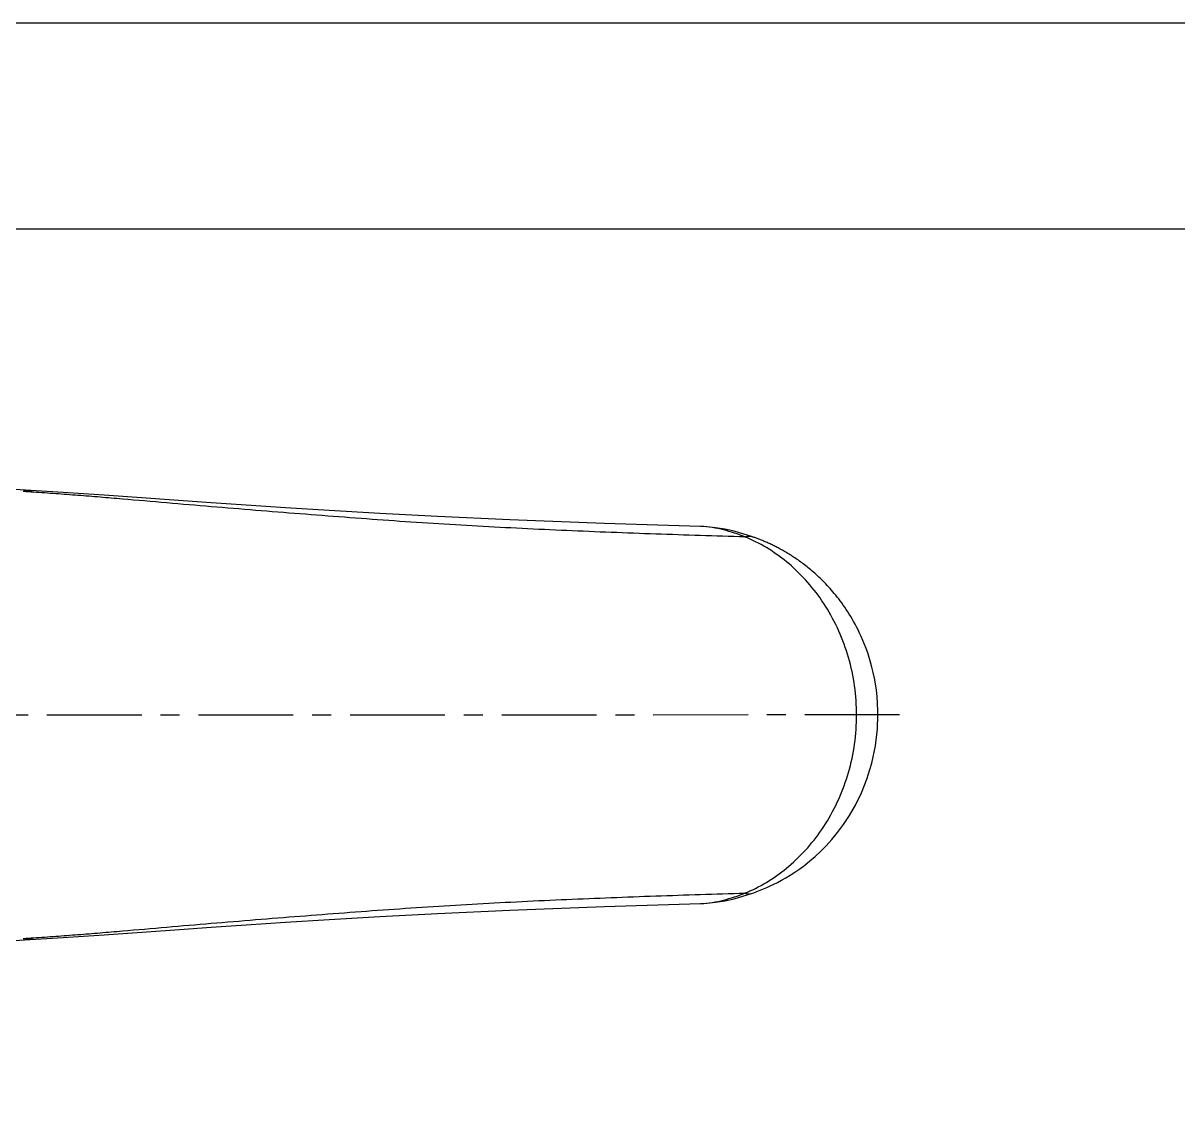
# Model space of a CAD drawing. Extents: x 2439 to 3033, y -7661 to -7241.
# Drawn here: x 2629.5 to 2736.1, y -7341.8 to -7241.2 of the extents above; entities that cross this region are included whole.
import ezdxf

# ---------------------------------------------------------------- set-up
doc = ezdxf.new("R2010")
doc.units = 0
doc.header["$LTSCALE"] = 7
doc.header["$MEASUREMENT"] = 0
doc.linetypes.add('CENTER', pattern=[2, 1.25, -0.25, 0.25, -0.25])
doc.layers.get('0').update_dxf_attribs({"color": 2, "linetype": 'CONTINUOUS'})
for name, color, linetype in [('11030_200121-SHAPE', 7, 'CONTINUOUS'), ('CL', 1, 'CENTER'), ('TXT', 4, 'CONTINUOUS')]:
    doc.layers.add(name, color=color, linetype=linetype)

msp = doc.modelspace()

# ---------------------------------------------------------------- linework, layer by layer
at = {"linetype": 'Continuous'}
msp.add_lwpolyline([(2439.12214, -7661.24849), (3033.12214, -7661.24849), (3033.12214, -7241.24849), (2439.12214, -7241.24849)], close=True, dxfattribs=at)
at = {"layer": '11030_200121-SHAPE', "color": 7, "linetype": 'Continuous'}
for p, q in [((2646.84688, -7285.54088), (2636.96049, -7284.84237)), ((2696.83209, -7288.68321), (2696.72716, -7288.64713)), ((2696.71858, -7321.62696), (2696.72947, -7321.62335)), ((2626.80998, -7326.0776), (2633.17751, -7325.68262))]:
    msp.add_line(p, q, dxfattribs=at)
for points in [[(2636.96049, -7284.84237), (2635.05107, -7284.71676), (2633.17773, -7284.58865), (2627.68464, -7284.24435)], [(2692.04088, -7287.72406), (2683.15342, -7287.43859), (2674.42141, -7287.11191), (2667.75131, -7286.81228), (2662.40165, -7286.53024), (2657.72863, -7286.25569), (2653.70021, -7286.00218), (2650.07807, -7285.76195), (2646.84688, -7285.54088)], [(2696.72947, -7288.64791), (2696.04789, -7288.42743), (2695.14768, -7288.17563), (2694.2733, -7287.9794), (2693.42677, -7287.83936), (2692.61008, -7287.7539), (2692.02738, -7287.72386)], [(2708.4221, -7305.13551), (2708.41794, -7304.7469), (2708.39034, -7304.0695), (2708.34062, -7303.43207), (2708.27232, -7302.83017), (2708.1883, -7302.26033), (2708.09109, -7301.72049), (2707.98269, -7301.20801), (2707.86505, -7300.7218), (2707.73981, -7300.26055), (2707.60793, -7299.82139), (2707.46998, -7299.40133), (2707.32678, -7298.99909), (2707.17791, -7298.6106), (2707.02663, -7298.24164), (2706.87607, -7297.89636), (2706.72772, -7297.57468), (2706.5848, -7297.28006), (2706.44535, -7297.00552), (2706.30798, -7296.74633), (2706.17221, -7296.50011), (2706.0369, -7296.26373), (2705.90147, -7296.03543), (2705.76448, -7295.8123), (2705.62662, -7295.59511), (2705.48793, -7295.38358), (2705.3489, -7295.17805), (2705.20991, -7294.97873), (2705.07127, -7294.78569), (2704.93344, -7294.59918), (2704.7964, -7294.4188), (2704.66026, -7294.24436), (2704.52499, -7294.0755), (2704.39055, -7293.91191), (2704.25691, -7293.75328), (2704.124, -7293.59929), (2703.99181, -7293.44973), (2703.86028, -7293.30433), (2703.72947, -7293.163), (2703.59943, -7293.02559), (2703.47019, -7292.89199), (2703.34179, -7292.76208), (2703.21424, -7292.63574), (2703.08758, -7292.51285), (2702.96182, -7292.3933), (2702.83697, -7292.27699), (2702.71304, -7292.1638), (2702.59003, -7292.05362), (2702.46795, -7291.94637), (2702.34679, -7291.84192), (2702.22655, -7291.7402), (2702.10722, -7291.64111), (2701.98878, -7291.54455), (2701.87122, -7291.45042), (2701.75453, -7291.35867), (2701.63869, -7291.26919), (2701.52372, -7291.18194), (2701.40963, -7291.09686), (2701.2964, -7291.01388), (2701.18406, -7290.93295), (2701.0726, -7290.85401), (2700.96201, -7290.777), (2700.8523, -7290.70186), (2700.74345, -7290.62855), (2700.63547, -7290.557), (2700.52834, -7290.48717), (2700.42204, -7290.419), (2700.31658, -7290.35244), (2700.21193, -7290.28743), (2700.10807, -7290.22394), (2700.00498, -7290.16192), (2699.90265, -7290.10132), (2699.80106, -7290.04209), (2699.70019, -7289.9842), (2699.60002, -7289.92761), (2699.50053, -7289.87227), (2699.40169, -7289.81815), (2699.30347, -7289.7652), (2699.20589, -7289.71341), (2699.10894, -7289.66275), (2699.01266, -7289.61321), (2698.91707, -7289.56479), (2698.82221, -7289.51748), (2698.72811, -7289.47126), (2698.63478, -7289.42612), (2698.54226, -7289.38206), (2698.45056, -7289.33905), (2698.35973, -7289.2971), (2698.26978, -7289.25618), (2698.18075, -7289.21629), (2698.09265, -7289.17742), (2698.00551, -7289.13954), (2697.91936, -7289.10265), (2697.83422, -7289.06673), (2697.75009, -7289.03177), (2697.66701, -7288.99775), (2697.58497, -7288.96466), (2697.50399, -7288.93246), (2697.42411, -7288.90116), (2697.34534, -7288.87075), (2697.26785, -7288.84125), (2697.19183, -7288.81273), (2697.1172, -7288.78512), (2697.04394, -7288.7584), (2696.97202, -7288.73253), (2696.83209, -7288.68321)], [(2696.71858, -7321.62696), (2696.9445, -7321.54853), (2697.24381, -7321.43906), (2697.55597, -7321.31819), (2697.85628, -7321.19527), (2698.15972, -7321.06431), (2698.47099, -7320.92269), (2698.79568, -7320.76689), (2699.13908, -7320.59285), (2699.50563, -7320.39617), (2699.9049, -7320.16864), (2700.32493, -7319.91361), (2700.75635, -7319.63409), (2701.20122, -7319.32601), (2701.65707, -7318.98797), (2702.12708, -7318.61385), (2702.61216, -7318.19804), (2703.11211, -7317.73481), (2703.62533, -7317.21852), (2704.15248, -7316.63927), (2704.6906, -7315.98846), (2705.23948, -7315.25067), (2705.7929, -7314.41324), (2706.34771, -7313.45091), (2706.89553, -7312.33138), (2707.40664, -7311.05173), (2707.85885, -7309.57349), (2708.19205, -7307.98847), (2708.37694, -7306.40535), (2708.4221, -7305.13551)], [(2692.02738, -7322.5474), (2692.61008, -7322.51736), (2693.42677, -7322.43191), (2694.27329, -7322.29187), (2695.14767, -7322.09564), (2696.04789, -7321.84383), (2696.72948, -7321.62334)], [(2643.8999, -7324.93697), (2646.84666, -7324.7304), (2650.07786, -7324.50932), (2653.70001, -7324.2691), (2657.72844, -7324.01558), (2662.40147, -7323.74103), (2667.7511, -7323.45899), (2674.42128, -7323.15936), (2683.15329, -7322.83267), (2692.04089, -7322.5472)], [(2633.17751, -7325.68262), (2635.05084, -7325.55452), (2636.96027, -7325.42891), (2643.8999, -7324.93697)]]:
    msp.add_lwpolyline(points, dxfattribs=at)
for centre, radius, start, end in [((2618.07948, -7474.8866), 190.72443, 86.2804528, 86.5765239), ((2691.78395, -7296.12513), 8.4048, 88.0157965, 88.2653752), ((2691.65307, -7299.82048), 12.00217, 65.605985, 68.0735134), ((2691.4699, -7310.03891), 12.45266, 292.0006125, 294.3369708), ((2691.78395, -7314.14612), 8.40481, 271.7346296, 271.9842812), ((2618.21957, -7137.62993), 188.47481, 273.4216986, 273.7213294)]:
    msp.add_arc(centre, radius, start, end, dxfattribs=at)
for points, knots in [([(2629.48105, -7284.3553), (2629.51297, -7284.35757), (2629.6379, -7284.36768), (2629.76245, -7284.38296), (2629.85459, -7284.39795)], [0, 0, 0, 0, 0.255275839, 1, 1, 1, 1]), ([(2629.85459, -7284.39795), (2629.90837, -7284.4067), (2630.11182, -7284.44465), (2630.31225, -7284.50342), (2630.4523, -7284.56392)], [0, 0, 0, 0, 0.263150464, 1, 1, 1, 1]), ([(2696.1349, -7288.68617), (2693.38841, -7288.61221), (2687.89786, -7288.44129), (2679.66732, -7288.12255), (2671.44654, -7287.72446), (2663.23846, -7287.19935), (2656.40704, -7286.67559), (2650.94307, -7286.23919), (2646.84357, -7285.90708), (2642.74373, -7285.55222), (2639.32584, -7285.25479), (2636.58898, -7285.02691), (2634.53481, -7284.85769), (2632.4886, -7284.70999), (2631.12795, -7284.60788), (2630.4523, -7284.56392)], [0, 0, 0, 0, 0.125219257, 0.250355408, 0.375393188, 0.50031774, 0.625196673, 0.687652175, 0.750137014, 0.812646935, 0.875204607, 0.906499242, 0.937813827, 0.969141577, 1, 1, 1, 1]), ([(2696.13482, -7288.68648), (2695.48817, -7288.4359), (2694.16637, -7287.98058), (2692.77659, -7287.74968), (2692.07496, -7287.72537)], [0, 0, 0, 0, 0.496937634, 1, 1, 1, 1]), ([(2696.13488, -7288.6865), (2696.22984, -7288.64813), (2696.42707, -7288.59439), (2696.63366, -7288.61569), (2696.72717, -7288.64713)], [0, 0, 0, 0, 0.50937658, 1, 1, 1, 1]), ([(2706.44817, -7305.13525), (2706.44863, -7303.34607), (2705.95302, -7299.80966), (2703.83285, -7295.05235), (2700.65911, -7291.27721), (2697.991, -7289.5153), (2696.61008, -7288.88978)], [0, 0, 0, 0, 0.268694655, 0.528035468, 0.772331904, 1, 1, 1, 1]), ([(2696.60167, -7321.38499), (2697.98366, -7320.76045), (2700.65389, -7318.99907), (2703.83036, -7315.22336), (2705.95252, -7310.46416), (2706.44858, -7306.92604), (2706.44818, -7305.13602)], [0, 0, 0, 0, 0.227651596, 0.471948487, 0.731298296, 1, 1, 1, 1]), ([(2630.4523, -7325.70734), (2631.12795, -7325.66338), (2632.4886, -7325.56127), (2634.53481, -7325.41357), (2636.58898, -7325.24436), (2639.32584, -7325.01647), (2642.74373, -7324.71904), (2646.84357, -7324.36419), (2650.94307, -7324.03207), (2656.40704, -7323.59567), (2663.23846, -7323.07191), (2671.44651, -7322.5468), (2679.66729, -7322.14871), (2687.89783, -7321.82997), (2693.3884, -7321.65905), (2696.13489, -7321.58509)], [0, 0, 0, 0, 0.03085838, 0.06218617, 0.093500764, 0.124795403, 0.187353083, 0.249863009, 0.312347855, 0.374803366, 0.499682338, 0.624606698, 0.749643847, 0.874780487, 1, 1, 1, 1]), ([(2692.07497, -7322.54589), (2692.7766, -7322.52158), (2694.16637, -7322.29068), (2695.48816, -7321.83537), (2696.13481, -7321.58478)], [0, 0, 0, 0, 0.503063087, 1, 1, 1, 1]), ([(2696.13486, -7321.58476), (2696.22858, -7321.62262), (2696.42271, -7321.67535), (2696.62633, -7321.6571), (2696.71865, -7321.62716)], [0, 0, 0, 0, 0.510138643, 1, 1, 1, 1]), ([(2629.85518, -7325.87322), (2629.82487, -7325.87816), (2629.70067, -7325.89673), (2629.5756, -7325.90925), (2629.48097, -7325.91597)], [0, 0, 0, 0, 0.24456362, 1, 1, 1, 1]), ([(2630.45231, -7325.70734), (2630.40726, -7325.7268), (2630.214, -7325.80115), (2630.01095, -7325.84785), (2629.85518, -7325.87322)], [0, 0, 0, 0, 0.237168499, 1, 1, 1, 1])]:
    msp.add_open_spline(points, degree=3, knots=knots, dxfattribs=at)
at = {"layer": 'CL'}
msp.add_line((2710.4222, -7305.1345), (2561.62253, -7305.14383), dxfattribs=at)
at = {"layer": 'TXT', "color": 4}
msp.add_line((2465.12214, -7260.24849), (3019.12214, -7260.24849), dxfattribs=at)

doc.saveas('drawing.dxf')
